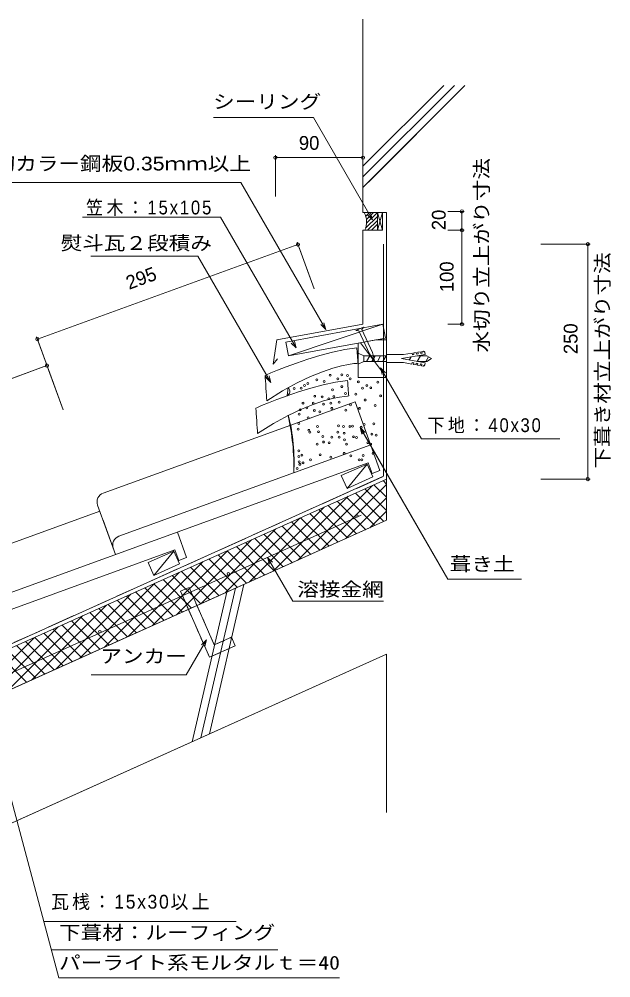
# Model space of a CAD drawing. Units: millimetres, scale not verified. Extents: x -521 to 522, y -510 to 510.
# Drawn here: x -108 to 522, y -510 to 510 of the extents above; entities that cross this region are included whole.
import ezdxf
from ezdxf.enums import TextEntityAlignment as Align

# ---------------------------------------------------------------- set-up
doc = ezdxf.new("R2010")
doc.units = ezdxf.units.MM
doc.header["$LTSCALE"] = 10
doc.linetypes.add('DASHED1', pattern=[1.8, 1.2, -0.6])
doc.linetypes.add('DASHED3', pattern=[4, 3, -1])
for name, color, linetype, lineweight in [('0-0_LAYER001', 2, 'Continuous', 18), ('0-1_LAYER003', 7, 'Continuous', 18), ('0-2_LAYER004', 7, 'Continuous', 18), ('0-3_LAYER005', 2, 'Continuous', 18), ('0-4_LAYER006', 2, 'DASHED3', 18), ('0-5_LAYER008', 2, 'Continuous', 18)]:
    doc.layers.add(name, color=color, linetype=linetype, lineweight=lineweight)
doc.styles.add('2', font='')
doc.styles.add('ＭＳ ゴシック', font='')
doc.styles.get('2').set_extended_font_data('2')
doc.styles.get('ＭＳ ゴシック').set_extended_font_data('MS Gothic')

msp = doc.modelspace()

# ---------------------------------------------------------------- linework, layer by layer
at = {"layer": '0-0_LAYER001', "color": 7}
for p, q in [((124.13, 405.22), (98.87, 405.22)), ((-106.03, 336.16), (-215.53, 336.16)), ((243.3, -109.17), (279.73, -109.17)), ((9.82, -187.56), (-31.29, -187.56))]:
    msp.add_line(p, q, dxfattribs=at)
at = {"layer": '0-0_LAYER001'}
for p, q in [((164.73, 365.16), (164.73, 321.46)), ((164.73, 362.66), (257.86, 362.66)), ((273.34, 304.44), (273.34, 285.41)), ((278.8, 304.44), (273.34, 285.41)), ((278.8, 285.41), (273.34, 304.44)), ((365.62, 305.41), (348.12, 305.41)), ((363.12, 285.41), (363.12, 305.41)), ((365.62, 285.41), (348.12, 285.41)), ((363.12, 185.41), (363.12, 285.41)), ((188.73, 270.22), (-88.58, 169.61)), ((187.88, 272.57), (205.78, 223.22)), ((499.59, 270.64), (447.09, 270.64)), ((497.09, 20.64), (497.09, 270.64)), ((257.86, 185.41), (166.37, 168.65)), ((178.5, 151.76), (279.08, 185.43)), ((365.62, 185.41), (348.12, 185.41)), ((250.37, 178.59), (258.44, 182.36)), ((253.4, 178.25), (250.37, 178.59)), ((253.4, 178.25), (264.81, 153.77)), ((256.76, 179.81), (258.44, 182.36)), ((256.76, 179.81), (268.17, 155.34)), ((-89.43, 171.96), (-71.53, 122.61)), ((252.86, 128.8), (252.86, 165.38)), ((282.86, 128.8), (255.11, 165.79)), ((271.53, 168.8), (282.86, 168.8)), ((252.86, 142.8), (252.86, 154.8)), ((258.86, 151.8), (252.86, 154.8)), ((264.81, 153.77), (270.26, 146.71)), ((270.26, 146.71), (268.17, 155.34)), ((282.86, 153.05), (301.06, 153.05)), ((282.86, 144.55), (282.86, 153.05)), ((298.83, 148.8), (324.11, 153.26)), ((310.15, 154.65), (301.06, 153.05)), ((310.45, 152.98), (310.15, 154.65)), ((310.45, 152.98), (312.12, 153.28)), ((314.49, 155.42), (311.83, 154.95)), ((312.12, 153.28), (311.83, 154.95)), ((314.78, 153.74), (314.49, 155.42)), ((314.78, 153.74), (316.45, 154.04)), ((318.82, 156.18), (316.16, 155.71)), ((316.46, 154.04), (316.16, 155.71)), ((319.11, 154.51), (318.82, 156.18)), ((319.11, 154.51), (320.79, 154.8)), ((321.97, 156.74), (320.49, 156.48)), ((320.79, 154.8), (320.49, 156.48)), ((323.71, 155.52), (324.11, 153.26)), ((-79.2, 143.76), (-61.3, 94.41)), ((252.86, 142.8), (258.86, 145.8)), ((258.86, 145.8), (258.86, 151.8)), ((282.86, 151.8), (258.86, 151.8)), ((282.86, 145.8), (258.86, 145.8)), ((261.75, 145.8), (265.21, 151.8)), ((267.47, 145.8), (270.93, 151.8)), ((273.19, 145.8), (276.65, 151.8)), ((278.91, 145.8), (282.38, 151.8)), ((282.86, 144.55), (301.06, 144.55)), ((298.83, 148.8), (323.93, 144.37)), ((309.98, 142.98), (301.06, 144.55)), ((307.19, 147.33), (309.09, 150.61)), ((310.27, 144.65), (309.98, 142.98)), ((310.27, 144.65), (311.95, 144.36)), ((311.95, 144.36), (311.65, 142.68)), ((314.61, 143.89), (314.31, 142.21)), ((314.61, 143.89), (316.28, 143.59)), ((315.58, 145.85), (319.01, 151.8)), ((325.86, 151.8), (315.84, 151.8)), ((325.86, 145.8), (315.85, 145.8)), ((316.28, 143.59), (315.99, 141.92)), ((318.94, 143.12), (318.64, 141.45)), ((318.94, 143.12), (320.61, 142.83)), ((320.61, 142.83), (320.32, 141.15)), ((323.53, 142.11), (323.93, 144.37)), ((324.78, 145.8), (327.63, 150.74)), ((330.86, 148.8), (325.86, 151.8)), ((325.86, 145.8), (330.86, 148.8)), ((-78.35, 141.41), (-289.86, 64.67)), ((314.31, 142.21), (311.65, 142.68)), ((318.64, 141.45), (315.99, 141.92)), ((321.8, 140.89), (320.32, 141.15)), ((252.86, 128.8), (282.86, 128.8)), ((178.27, 118.07), (177.24, 109.22)), ((262.2, 36.65), (234.84, 24.34)), ((262.2, 36.65), (241, 10.66)), ((268.36, 22.98), (262.2, 36.65)), ((234.84, 24.34), (241, 10.66)), ((241, 10.66), (268.36, 22.98)), ((499.59, 20.64), (447.09, 20.64)), ((56.5, -55.88), (29.15, -68.22)), ((56.5, -55.88), (35.32, -81.89)), ((62.67, -69.56), (56.5, -55.88)), ((29.15, -68.22), (35.32, -81.89)), ((35.32, -81.89), (62.67, -69.56)), ((-156.85, -169.39), (-65.59, -509.99)), ((282.86, -165.78), (282.86, -334.19)), ((-82.04, -450.03), (122.78, -450.03))]:
    msp.add_line(p, q, dxfattribs=at)
at = {"layer": '0-0_LAYER001', "color": 3}
for p, q in [((251.32, 160.47), (238.46, 158.52)), ((241.52, 125.65), (228.66, 123.7))]:
    msp.add_line(p, q, dxfattribs=at)
at = {"layer": '0-0_LAYER001', "color": 4}
for p, q in [((-18.5, 5.77), (249.41, 102.97)), ((249.41, 102.97), (275.96, 29.8)), ((-1.85, -40.14), (266.07, 57.06)), ((-207.56, -132.85), (263.4, 38.01)), ((263.4, 38.01), (267.5, 26.73)), ((267.5, 26.73), (275.96, 29.8)), ((-24.49, -7.05), (-5.45, -59.53)), ((-224.21, -86.95), (-22.1, -13.63)), ((-18.69, -23.03), (-5.45, -59.53)), ((60.35, -35.66), (70.25, -62.92))]:
    msp.add_line(p, q, dxfattribs=at)
at = {"layer": '0-0_LAYER001', "color": 1}
for p, q in [((188.12, -65.86), (267.87, 13.89)), ((213.83, -54.29), (282.86, 14.74)), ((259.74, 10.24), (282.86, -12.87)), ((269.5, 14.63), (282.86, 1.27)), ((279.25, 19.02), (282.86, 15.41)), ((162.4, -77.43), (242.15, 2.32)), ((239.54, -42.71), (282.86, 0.6)), ((240.24, 1.46), (270.49, -28.79)), ((249.99, 5.85), (280.24, -24.4)), ((136.69, -89), (216.44, -9.25)), ((220.73, -7.32), (250.98, -37.57)), ((230.48, -2.93), (260.74, -33.18)), ((201.23, -16.09), (231.48, -46.34)), ((210.98, -11.71), (241.23, -41.96)), ((265.26, -31.14), (282.86, -13.54)), ((110.98, -100.57), (190.73, -20.82)), ((171.97, -29.26), (202.22, -59.51)), ((181.72, -24.87), (211.97, -55.12)), ((191.47, -20.48), (221.72, -50.73)), ((85.26, -112.14), (165.02, -32.39)), ((152.46, -38.04), (182.71, -68.29)), ((162.21, -33.65), (192.46, -63.9)), ((59.55, -123.71), (139.3, -43.96)), ((132.95, -46.82), (163.2, -77.07)), ((142.71, -42.43), (172.96, -72.68)), ((33.84, -135.28), (113.59, -55.53)), ((103.69, -59.98), (133.94, -90.23)), ((113.45, -55.59), (143.7, -85.85)), ((123.2, -51.21), (153.45, -81.46)), ((8.12, -146.85), (87.88, -67.1)), ((84.19, -68.76), (114.44, -99.01)), ((93.94, -64.37), (124.19, -94.62)), ((-17.59, -158.42), (62.16, -78.67)), ((64.68, -77.54), (94.93, -107.79)), ((74.43, -73.15), (104.68, -103.4)), ((-43.3, -169.99), (36.45, -90.24)), ((35.42, -90.71), (65.67, -120.96)), ((45.17, -86.32), (75.42, -116.57)), ((54.93, -81.93), (85.18, -112.18)), ((-69.01, -181.57), (10.74, -101.81)), ((15.91, -99.48), (46.16, -129.73)), ((25.67, -95.1), (55.92, -125.35)), ((-3.59, -108.26), (26.66, -138.51)), ((6.16, -103.87), (36.41, -134.12)), ((-94.73, -193.14), (-14.98, -113.38)), ((-32.85, -121.43), (-2.6, -151.68)), ((-23.1, -117.04), (7.15, -147.29)), ((-13.35, -112.65), (16.91, -142.9)), ((-120.44, -204.71), (-40.69, -124.96)), ((-52.36, -130.21), (-22.11, -160.46)), ((-42.6, -125.82), (-12.35, -156.07)), ((-146.15, -216.28), (-66.4, -136.53)), ((-71.86, -138.98), (-41.61, -169.24)), ((-62.11, -134.6), (-31.86, -164.85)), ((-171.87, -227.85), (-92.11, -148.1)), ((-101.12, -152.15), (-70.87, -182.4)), ((-91.37, -147.76), (-61.12, -178.01)), ((-81.62, -143.37), (-51.37, -173.62)), ((-120.63, -160.93), (-90.38, -191.18)), ((-110.88, -156.54), (-80.63, -186.79)), ((-130.38, -165.32), (-100.13, -195.57))]:
    msp.add_line(p, q, dxfattribs=at)
at = {"layer": '0-0_LAYER001'}
for points in [[(267.95, 296.41), (205.13, 405.22), (124.13, 405.22)], [(218.27, 179.74), (127.97, 336.16), (-106.03, 336.16)], [(257.86, 332.89), (257.86, 330.95), (257.86, 315.39)], [(186.82, 160.14), (106.39, 299.45), (-40.61, 299.45)], [(266.01, 303.65), (267.95, 296.41), (262.65, 301.71)], [(159.88, 123.27), (82.16, 257.9), (-31.84, 257.9)], [(281.78, 170.68), (279.08, 185.43), (175.8, 166.51)], [(216.33, 186.99), (218.27, 179.74), (212.97, 185.05)], [(166.37, 168.65), (162.17, 143.01), (167.07, 148.6)], [(281.78, 170.68), (178.5, 151.76), (175.8, 166.51)], [(184.88, 167.38), (186.82, 160.14), (181.52, 165.44)], [(278.43, 131.93), (276.49, 139.17), (281.79, 133.87)], [(276.49, 139.17), (320.21, 63.44), (467.21, 63.44)], [(157.94, 130.52), (159.88, 123.27), (154.58, 128.58)], [(256.79, 68.4), (254.85, 75.65), (260.15, 70.35)], [(254.85, 75.65), (348.07, -85.81), (426.61, -85.81)]]:
    msp.add_lwpolyline(points, dxfattribs=at)
at = {"layer": '0-0_LAYER001', "color": 3}
for points in [[(212.05, 152.1), (225.34, 155.66), (238.57, 158.54)], [(251.32, 160.47), (251.35, 160), (251.44, 158.74), (251.57, 156.88), (251.73, 154.63), (251.9, 152.17)], [(252.37, 145.6), (252.46, 144.34), (252.49, 143.87), (251.34, 143.81), (247.98, 143.48), (242.53, 142.65), (235.09, 141.1), (225.8, 138.6), (214.77, 134.93), (202.11, 129.86), (187.94, 123.17), (172.39, 114.63), (155.57, 104.01), (155.52, 104.77), (155.37, 106.82), (155.16, 109.85), (154.9, 113.52), (154.62, 117.52), (154.33, 121.51), (154.08, 125.19), (153.86, 128.21), (153.72, 130.26), (153.66, 131.02), (155.29, 131.72), (159.86, 133.65), (166.97, 136.52), (176.17, 140.08), (187.04, 144.04), (199.14, 148.14), (212.05, 152.1)], [(251.9, 152.17), (252.08, 149.72), (252.24, 147.46), (252.37, 145.6)], [(241.52, 125.65), (241.55, 125.19), (241.64, 123.92), (241.77, 122.07), (241.93, 119.81), (242.1, 117.35), (242.28, 114.9), (242.44, 112.64), (242.57, 110.78), (242.66, 109.52), (242.69, 109.06), (241.54, 109), (238.18, 108.66), (232.73, 107.83), (225.3, 106.28), (216, 103.78), (204.97, 100.11), (192.31, 95.04), (178.15, 88.35), (162.59, 79.81), (145.77, 69.2), (145.72, 69.95), (145.57, 72), (145.36, 75.03), (145.1, 78.7), (144.82, 82.7), (144.54, 86.7), (144.28, 90.37), (144.06, 93.39), (143.92, 95.45), (143.87, 96.2), (145.49, 96.9), (150.07, 98.83), (157.17, 101.7), (166.37, 105.26), (177.24, 109.22), (189.34, 113.32), (202.25, 117.29), (215.54, 120.84), (228.77, 123.72)]]:
    msp.add_lwpolyline(points, dxfattribs=at)
at = {"layer": '0-0_LAYER001', "color": 4}
msp.add_lwpolyline([(-201.76, -148.84), (57.69, -54.71), (61.78, -65.99), (70.25, -62.92)], dxfattribs=at)
at = {"layer": '0-0_LAYER001'}
for centre in [(164.73, 362.66), (257.86, 362.66), (363.12, 305.41), (363.12, 285.41), (363.12, 285.41), (188.73, 270.22), (497.09, 270.64), (363.12, 185.41), (-88.58, 169.61), (-78.35, 141.41), (497.09, 20.64)]:
    msp.add_circle(centre, 1.7, dxfattribs=at)
for centre, radius, start, end in [((241.04, 294.04), 20.69, 335.49168, 29.7332), ((322.22, 155.26), 1.5, 10.45127, 99.63753), ((322.05, 142.37), 1.5, 259.83899, 350.14733)]:
    msp.add_arc(centre, radius, start, end, dxfattribs=at)
at = {"layer": '0-0_LAYER001', "color": 4}
for centre in [(-15.09, -3.63), (1.56, -49.54)]:
    msp.add_arc(centre, 10, 109.94091, 199.94091, dxfattribs=at)
at = {"layer": '0-1_LAYER003'}
for p, q in [((257.86, 342.15), (355.11, 439.4)), ((257.86, 353.46), (343.79, 439.4)), ((257.86, 330.84), (366.42, 439.4)), ((366.42, 439.4), (263.74, 336.71)), ((164.73, 321.46), (164.73, 364.36)), ((164.73, 362.66), (256.16, 362.66)), ((127.97, 336.16), (-106.03, 336.16)), ((218.27, 179.74), (127.97, 336.16)), ((257.86, 332.89), (257.86, 315.39)), ((106.39, 299.45), (-40.61, 299.45)), ((186.82, 160.14), (106.39, 299.45)), ((267.95, 296.41), (262.65, 301.71)), ((273.34, 285.41), (273.34, 304.44)), ((273.34, 304.44), (278.8, 285.41)), ((273.34, 285.41), (278.8, 304.44)), ((278.8, 304.44), (278.8, 285.41)), ((348.12, 305.41), (364.82, 305.41)), ((363.12, 305.41), (363.12, 185.41)), ((348.12, 285.41), (364.82, 285.41)), ((-88.58, 169.61), (188.73, 270.22)), ((188.15, 271.82), (205.78, 223.22)), ((279.8, 23.65), (279.8, 270.64)), ((447.09, 270.64), (499.59, 270.64)), ((497.09, 270.64), (497.09, 20.64)), ((82.16, 257.9), (-31.84, 257.9)), ((159.88, 123.27), (82.16, 257.9)), ((175.8, 166.51), (279.08, 185.43)), ((218.27, 179.74), (212.97, 185.05)), ((218.27, 179.74), (216.33, 186.99)), ((348.12, 185.41), (364.82, 185.41)), ((-61.3, 94.41), (-89.16, 171.21)), ((186.82, 160.14), (181.52, 165.44)), ((186.82, 160.14), (184.88, 167.38)), ((255.11, 165.79), (282.86, 128.8)), ((162.17, 143.01), (167.07, 148.6)), ((258.86, 151.8), (282.38, 151.8)), ((282.86, 145.8), (258.86, 145.8)), ((-289.86, 64.67), (-78.35, 141.41)), ((159.88, 123.27), (153.72, 130.26)), ((159.88, 123.27), (157.94, 130.52)), ((255.08, 74.81), (256.79, 68.4)), ((255.08, 74.81), (260.15, 70.35)), ((262.2, 36.65), (241, 10.66)), ((279.8, 23.65), (-405.31, -284.65)), ((-403.67, -288.3), (282.86, 20.64)), ((498.79, 20.64), (447.09, 20.64)), ((35.32, -81.89), (56.5, -55.88)), ((156.42, -62.61), (158.36, -69.85)), ((156.42, -62.61), (161.72, -67.91)), ((94.51, -250.54), (131.22, -91.46)), ((76.19, -258.78), (112.9, -99.7)), ((122.06, -95.58), (85.35, -254.66)), ((-156.85, -169.39), (-65.59, -509.99)), ((-82.04, -450.03), (122.78, -450.03))]:
    msp.add_line(p, q, dxfattribs=at)
at = {"layer": '0-1_LAYER003', "color": 2}
for p in [(282.86, 304.44), (-403.67, -288.3)]:
    msp.add_line(p, (282.86, 20.64), dxfattribs=at)
at = {"layer": '0-1_LAYER003'}
for points in [[(282.86, 304.44), (257.86, 304.44), (257.86, 509.99)], [(124.13, 405.22), (205.13, 405.22), (267.95, 296.41), (266.01, 303.65)], [(282.86, 304.44), (282.86, -23.22), (-394.13, -327.87)], [(162.17, 143.01), (166.37, 168.65), (257.86, 185.41), (257.86, 285.41), (278.8, 285.41)], [(282.48, 128.8), (252.86, 128.8), (252.86, 165.38), (271.53, 168.8), (282.86, 168.8)], [(252.86, 154.8), (258.86, 151.8), (258.86, 145.8), (252.86, 142.8)], [(282.86, 153.05), (301.06, 153.05), (310.15, 154.65), (310.45, 152.98), (312.12, 153.28), (311.83, 154.95), (314.49, 155.42), (314.78, 153.74), (316.45, 154.04), (316.16, 155.71), (318.82, 156.18), (319.11, 154.51), (320.79, 154.8), (320.49, 156.48), (321.97, 156.74), (323.7, 155.53), (324.11, 153.26), (298.83, 148.8), (323.93, 144.37), (323.53, 142.11), (321.8, 140.89)], [(321.8, 140.9), (320.32, 141.15), (320.61, 142.83), (318.94, 143.12), (318.64, 141.45), (315.99, 141.92), (316.28, 143.59), (314.61, 143.89), (314.31, 142.21), (311.65, 142.68), (311.95, 144.36), (310.27, 144.65), (309.98, 142.98), (301.06, 144.55), (282.86, 144.55)], [(467.21, 63.44), (320.21, 63.44), (276.49, 139.17), (278.43, 131.93)], [(276.49, 139.17), (279.8, 135.86), (281.79, 133.87)], [(255.6, 74.34), (348.07, -85.81), (426.61, -85.81)], [(156.42, -62.61), (183.3, -109.17), (243.3, -109.17)], [(91.36, -150.25), (69.82, -187.56), (9.82, -187.56)], [(86.05, -155.55), (91.36, -150.25), (89.45, -157.36)], [(-333.91, -443.32), (282.86, -165.78), (282.86, -334.19)]]:
    msp.add_lwpolyline(points, dxfattribs=at)
for points in [[(175.8, 166.51), (178.5, 151.76), (281.78, 170.68), (279.08, 185.43), (178.5, 151.76)], [(250.37, 178.59), (258.44, 182.36), (256.76, 179.81), (268.17, 155.34), (270.26, 146.71), (264.81, 153.77), (253.4, 178.25)], [(234.84, 24.34), (241, 10.66), (268.36, 22.98), (262.2, 36.65)], [(35.32, -81.89), (29.15, -68.22), (56.5, -55.88), (62.67, -69.56)], [(63.7, -98.77), (72.86, -94.74), (99.66, -155.74), (117.95, -147.71), (121.97, -156.86), (94.53, -168.92)]]:
    msp.add_lwpolyline(points, close=True, dxfattribs=at)
for centre, radius, start, end in [((241.04, 294.04), 20.69, 335.49211, 29.73277), ((174.53, 113.9), 5.41, 300.10646, 46.66552), ((-58.81, 34.04), 243.09, 358.42533, 12.90916)]:
    msp.add_arc(centre, radius, start, end, dxfattribs=at)
at = {"layer": '0-2_LAYER004', "color": 2, "linetype": 'DASHED3'}
msp.add_line((-405.31, -284.65), (279.8, 23.65), dxfattribs=at)
at = {"layer": '0-2_LAYER004', "color": 3}
msp.add_line((-419.04, -321.57), (255.87, -17.86), dxfattribs=at)
at = {"layer": '0-2_LAYER004', "color": 2, "linetype": 'DASHED1'}
for p, q in [((72.86, -94.74), (63.7, -98.77)), ((63.7, -98.77), (94.53, -168.92)), ((72.86, -94.74), (99.66, -155.74)), ((99.66, -155.74), (117.95, -147.71)), ((121.97, -156.86), (117.95, -147.71)), ((94.53, -168.92), (121.97, -156.86))]:
    msp.add_line(p, q, dxfattribs=at)
at = {"layer": '0-2_LAYER004'}
for p, q in [((-73.1, -480.2), (167.43, -480.2)), ((-65.59, -509.99), (232.95, -509.99))]:
    msp.add_line(p, q, dxfattribs=at)
at = {"layer": '0-2_LAYER004', "color": 2}
for points in [[(158.36, -69.85), (156.42, -62.61), (161.72, -67.91)], [(156.42, -62.61), (183.3, -109.17), (243.3, -109.17)], [(91.36, -150.25), (69.82, -187.56), (9.82, -187.56)], [(86.05, -155.55), (91.36, -150.25), (89.42, -157.49)]]:
    msp.add_lwpolyline(points, dxfattribs=at)
at = {"layer": '0-2_LAYER004', "color": 3}
for centre in [(251.46, -18.63), (114.67, -80.18), (-22.11, -141.73)]:
    msp.add_circle(centre, 1.3, dxfattribs=at)
at = {"layer": '0-3_LAYER005'}
for p, q in [((257.86, 353.46), (343.79, 439.4)), ((257.86, 342.15), (355.11, 439.4)), ((257.86, 330.84), (366.42, 439.4)), ((260.69, 287.55), (273.34, 300.2)), ((260.75, 300.34), (264.86, 304.44)), ((261.54, 296.88), (269.1, 304.44)), ((261.7, 292.8), (273.34, 304.44)), ((262.79, 285.41), (273.34, 295.96)), ((278.8, 285.41), (278.8, 304.44)), ((267.03, 285.41), (273.34, 291.72)), ((257.86, 285.41), (278.8, 285.41)), ((257.86, 285.41), (257.86, 185.41)), ((282.86, 20.64), (282.86, -23.22)), ((131.22, -91.46), (94.51, -250.54)), ((112.9, -99.7), (76.19, -258.78)), ((122.06, -95.58), (85.35, -254.66)), ((-333.91, -443.32), (282.86, -165.78))]:
    msp.add_line(p, q, dxfattribs=at)
msp.add_lwpolyline([(257.86, 509.99), (257.86, 304.44), (282.86, 304.44)], dxfattribs=at)
for centre in [(235.31, 131.6), (199.22, 122.35), (208.87, 126.24), (216.55, 124.41), (223.05, 131.08), (231.1, 127.42), (241.52, 130.86), (244.15, 127.39), (252.93, 124.1), (273.77, 123.73), (184.68, 117), (192, 117.37), (195.56, 120.15), (225.5, 115.69), (235.38, 118.98), (239.4, 111.67), (257.32, 117.52), (262.07, 120.08), (266.09, 117.88), (194.06, 101.43), (205.03, 101.43), (206.49, 108.74), (214.53, 108.01), (221.48, 106.18), (223.68, 101.43), (226.94, 108.39), (232.45, 102.53), (250.37, 110.93), (260.24, 104.79), (276.69, 109.11), (191.13, 94.48), (198.08, 96.31), (206.12, 93.75), (211.97, 92.29), (216, 100.33), (224.77, 95.94), (239.54, 93.99), (244.52, 99.6), (254.02, 95.94), (270.84, 98.87), (190.04, 89.73), (199.54, 85.7), (188.94, 73.64), (189.67, 79.85), (200.27, 72.54), (201.37, 70.71), (209.42, 76.56), (210.51, 71.08), (230.99, 70.71), (231.72, 77.29), (237.2, 76.56), (244.04, 76.55), (246.71, 76.93), (255.85, 75.83), (255.85, 75.47), (259.14, 78.76), (269.38, 79.49), (215.27, 65.96), (224.77, 65.23), (232.45, 65.23), (237.74, 69.35), (238.3, 62.3), (247.64, 65.75), (251.1, 64.86), (257.54, 70.25), (267.44, 68.45), (271.94, 67.42), (189.67, 50.62), (209.05, 57.92), (216, 60.11), (221.85, 59.38), (240.5, 57.92), (263.17, 59.38), (266.09, 57.92), (189.67, 44.77), (192.96, 46.23), (202.1, 41.11), (212.34, 46.6), (223.68, 44.04), (237.94, 48.06), (244.88, 45.5), (253.94, 41.01), (256.58, 41.11), (258.05, 45.86), (268.65, 48.06), (187.84, 31.97), (190.04, 38.92), (190.77, 36.36), (194.06, 37.82)]:
    msp.add_circle(centre, 1.02, dxfattribs=at)
msp.add_arc((-11.41, 39.77), 196, 356.37113, 14.39318, dxfattribs=at)
at = {"layer": '0-4_LAYER006'}
msp.add_line((279.8, 23.65), (279.8, 270.64), dxfattribs=at)
at = {"layer": '0-5_LAYER008'}
msp.add_line((-394.13, -327.87), (282.86, -23.22), dxfattribs=at)

# ---------------------------------------------------------------- texts
at = {"layer": '0-2_LAYER004', "width": 1.15}
for s, style, p in [('シーリング', '2', (98.4, 410.54)), ('雨押水切カラー鋼板0.35ｍｍ以上', '2', (-204.17, 344.62)), ('熨斗瓦２段積み', '2', (-63.87, 260.11)), ('葺き土', '2', (350.25, -81.34)), ('溶接金網', '2', (187.98, -108.38)), ('アンカー', '2', (-21.62, -179.38)), ('下葺材：ルーフィング', 'ＭＳ ゴシック', (-65.56, -473.49)), ('パーライト系モルタルｔ＝40', 'ＭＳ ゴシック', (-65.56, -505.61))]:
    msp.add_text(s, height=14.66, dxfattribs=dict(at, style=style)).set_placement(p, align=Align.BOTTOM_LEFT)
at = {"layer": '0-2_LAYER004', "style": '2'}
msp.add_text('90', height=14.66, dxfattribs=at).set_placement((189.67, 366.59), align=Align.BOTTOM_LEFT)
at = {"layer": '0-2_LAYER004', "style": '2', "width": 1.15}
for s, p in [('水切り立上がり寸法', (395.89, 155.31)), ('下葺き材立上がり寸法', (524.36, 31.91))]:
    msp.add_text(s, height=14.66, rotation=90, dxfattribs=at).set_placement(p, align=Align.BOTTOM_LEFT)
at = {"layer": '0-2_LAYER004', "style": '2'}
for s, rotation, p in [('20', 90, (350.25, 285.46)), ('295', 20.061, (10.5, 217.85)), ('100', 90, (358.71, 219.54)), ('250', 90, (490.55, 153.62))]:
    msp.add_text(s, height=14.66, rotation=rotation, dxfattribs=at).set_placement(p, align=Align.BOTTOM_LEFT)
at = {"layer": '0-2_LAYER004', "char_height": 14.66, "attachment_point": 7, "style": '2'}
for s, insert in [('\\T1.21;\\W0.9;笠木：15x105', (-36.83, 300.67)), ('\\T1.2;\\W0.9;下地：40x30', (326.59, 69.1)), ('\\T1.18;\\W0.95;瓦桟：15x30以上', (-74.02, -438))]:
    msp.add_mtext(s, dxfattribs=dict(at, insert=insert))

doc.saveas('drawing.dxf')
